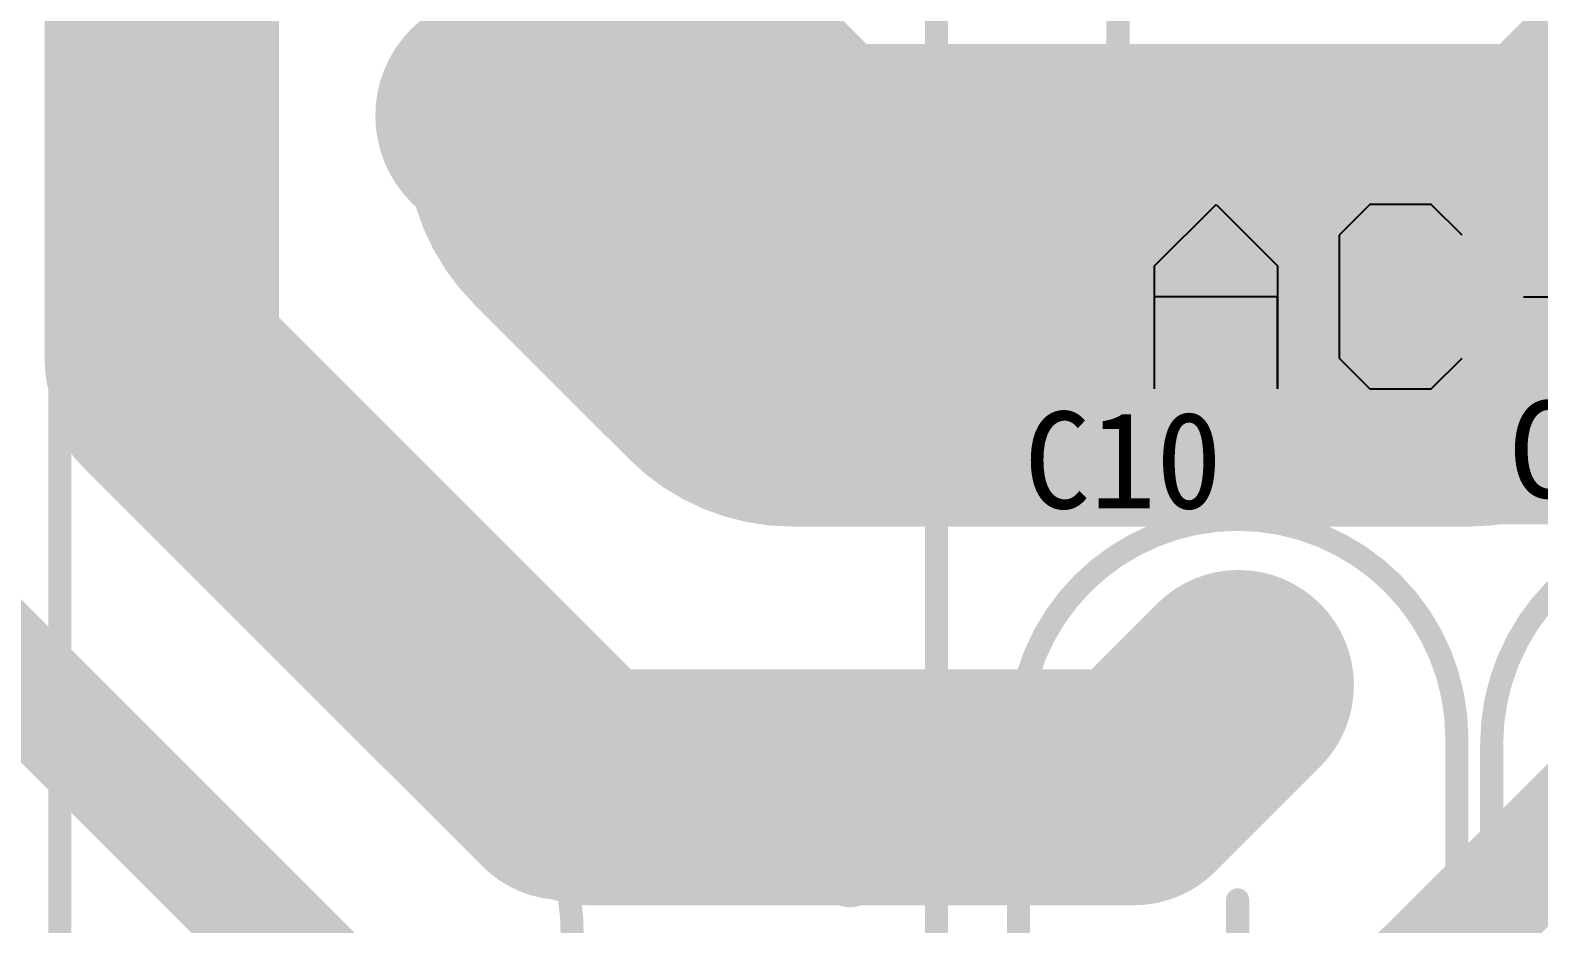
# Model space of a CAD drawing. Header units: millimetres. Extents: x 28 to 238, y 6 to 119.
# Drawn here: x 84.75 to 101.36, y 59 to 68.84 of the extents above; entities that cross this region are included whole.
import ezdxf

# ---------------------------------------------------------------- set-up
doc = ezdxf.new("R2010")
doc.units = ezdxf.units.MM
for name, color, linetype in [('BottomLayer', 5, 'Continuous'), ('BottomSolder', 6, 'Continuous'), ('KeepOutLayer', 6, 'Continuous'), ('Mechanical15', 56, 'Continuous'), ('MultiLayer', 9, 'Continuous'), ('PadHoleLayer', 156, 'Continuous'), ('TopLayer', 1, 'Continuous'), ('TopOverlay', 2, 'Continuous'), ('TopSolder', 216, 'Continuous'), ('ViaHoleLayer', 16, 'Continuous')]:
    doc.layers.add(name, color=color, linetype=linetype)

# ---------------------------------------------------------------- blocks, each defined once
blk = doc.blocks.new('KF2EDGK5_08_LI_2P_2')
at = {"layer": 'BottomLayer', "const_width": 1.25000004}
blk.add_lwpolyline([(1.91499998, 0, 1), (3.16500002, 0, 1)], format="xyb", close=True, dxfattribs=at)
at = {"layer": 'BottomLayer'}
blk.add_solid([(-3.79000004, -1.25000004), (-1.28999996, -1.25000004), (-3.79000004, 1.25000004), (-1.28999996, 1.25000004)], dxfattribs=at)
at = {"layer": 'BottomSolder', "const_width": 1.35160004}
blk.add_lwpolyline([(1.86419998, 0, 1), (3.21580002, 0, 1)], format="xyb", close=True, dxfattribs=at)
at = {"layer": 'BottomSolder'}
blk.add_solid([(-3.89160004, -1.35160004), (-1.18839996, -1.35160004), (-3.89160004, 1.35160004), (-1.18839996, 1.35160004)], dxfattribs=at)
at = {"layer": 'Mechanical15', "const_width": 0.0499999}
for points in [[(0, 0.499999), (0, -0.499999)], [(0.499999, 0), (-0.499999, 0)]]:
    blk.add_lwpolyline(points, dxfattribs=at)
at = {"layer": 'Mechanical15'}
for points, const_width in [([(-0.01249934, 0.499999, 1), (0.01249934, 0.499999, 1)], 0.02499868), ([(0.3499993, 0, 1), (-0.3499993, 0, 1)], 0.0499999), ([(-0.5124983399999999, 0, 1), (-0.4874996599999999, 0, 1)], 0.02499868), ([(-0.36249864, 0, 1), (-0.33749996, 0, 1)], 0.02499868), ([(0.33749996, 0, 1), (0.36249864, 0, 1)], 0.02499868), ([(0.4874996599999999, 0, 1), (0.5124983399999999, 0, 1)], 0.02499868), ([(-0.01249934, -0.499999, 1), (0.01249934, -0.499999, 1)], 0.02499868)]:
    blk.add_lwpolyline(points, format="xyb", close=True, dxfattribs=dict(at, const_width=const_width))
at = {"layer": 'MultiLayer', "const_width": 1.25000004}
blk.add_lwpolyline([(1.91499998, 0, 1), (3.16500002, 0, 1)], format="xyb", close=True, dxfattribs=at)
at = {"layer": 'MultiLayer'}
blk.add_solid([(-3.79000004, -1.25000004), (-1.28999996, -1.25000004), (-3.79000004, 1.25000004), (-1.28999996, 1.25000004)], dxfattribs=at)
at = {"layer": 'PadHoleLayer', "const_width": 0.7999984}
for points in [[(-2.9399992, 0, 1), (-2.1400008, 0, 1)], [(2.1400008, 0, 1), (2.9399992, 0, 1)]]:
    blk.add_lwpolyline(points, format="xyb", close=True, dxfattribs=at)
at = {"layer": 'TopLayer', "const_width": 1.25000004}
blk.add_lwpolyline([(1.91499998, 0, 1), (3.16500002, 0, 1)], format="xyb", close=True, dxfattribs=at)
at = {"layer": 'TopLayer'}
blk.add_solid([(-3.79000004, -1.25000004), (-1.28999996, -1.25000004), (-3.79000004, 1.25000004), (-1.28999996, 1.25000004)], dxfattribs=at)
at = {"layer": 'TopOverlay', "const_width": 0.254}
for points in [[(-5.1599973, 3.81), (-5.1599973, -4.826000000000001)], [(5.127002699999998, 3.81), (-5.1599973, 3.81)], [(5.127002699999998, 3.81), (5.127002699999998, -4.826000000000001)], [(5.127002699999998, 3.556), (-5.1599973, 3.556)], [(5.12700524, 3.302), (-5.1599973, 3.302)], [(-4.47035682, -2.54), (-5.07995682, -2.54)], [(4.318e-05, -2.5654), (-0.63495682, -2.5654)], [(0.6350431799999999, -2.5654), (4.318e-05, -2.5654)], [(5.08004318, -2.54), (4.47044318, -2.54)], [(5.127002699999998, -4.826000000000001), (-5.1599973, -4.826000000000001)]]:
    blk.add_lwpolyline(points, dxfattribs=at)
at = {"layer": 'TopOverlay', "const_width": 0.127}
for points in [[(-5.2234973, 3.81, 1), (-5.096497299999998, 3.81, 1)], [(-5.2234973, 3.81, 1), (-5.096497299999998, 3.81, 1)], [(5.0635027, 3.81, 1), (5.190502700000001, 3.81, 1)], [(5.0635027, 3.81, 1), (5.190502700000001, 3.81, 1)], [(-5.2234973, 3.556, 1), (-5.096497299999998, 3.556, 1)], [(5.0635027, 3.556, 1), (5.190502700000001, 3.556, 1)], [(-5.2234973, 3.302, 1), (-5.096497299999998, 3.302, 1)], [(5.06350524, 3.302, 1), (5.190505239999998, 3.302, 1)], [(-5.14345682, -2.54, 1), (-5.01645682, -2.54, 1)], [(-4.53385682, -2.54, 1), (-4.40685682, -2.54, 1)], [(-4.50845682, -2.5654, 1), (-4.381456819999999, -2.5654, 1)], [(-0.69845682, -2.5654, 1), (-0.57145682, -2.5654, 1)], [(-0.69845682, -2.5654, 1), (-0.57145682, -2.5654, 1)], [(-0.06345682, -2.5654, 1), (0.06354318, -2.5654, 1)], [(-0.06345682, -2.5654, 1), (0.06354318, -2.5654, 1)], [(0.5715431799999999, -2.5654, 1), (0.6985431799999999, -2.5654, 1)], [(0.5715431799999999, -2.5654, 1), (0.6985431799999999, -2.5654, 1)], [(4.38154318, -2.5654, 1), (4.508543179999998, -2.5654, 1)], [(4.40694318, -2.54, 1), (4.53394318, -2.54, 1)], [(5.016543179999998, -2.54, 1), (5.14354318, -2.54, 1)], [(-5.2234973, -4.826000000000001, 1), (-5.096497299999998, -4.826000000000001, 1)], [(-5.2234973, -4.826000000000001, 1), (-5.096497299999998, -4.826000000000001, 1)], [(5.0635027, -4.826000000000001, 1), (5.190502700000001, -4.826000000000001, 1)], [(5.0635027, -4.826000000000001, 1), (5.190502700000001, -4.826000000000001, 1)]]:
    blk.add_lwpolyline(points, format="xyb", close=True, dxfattribs=at)
at = {"layer": 'TopOverlay', "const_width": 0.254}
for points in [[(-0.63495682, -2.5654, -0.6799999999995854), (-4.44495682, -2.5654)], [(4.44504318, -2.5654, -0.6799999999995854), (0.6350431799999999, -2.5654)]]:
    blk.add_lwpolyline(points, format="xyb", dxfattribs=at)
at = {"layer": 'TopSolder', "const_width": 1.35160004}
blk.add_lwpolyline([(1.86419998, 0, 1), (3.21580002, 0, 1)], format="xyb", close=True, dxfattribs=at)
at = {"layer": 'TopSolder'}
blk.add_solid([(-3.89160004, -1.35160004), (-1.18839996, -1.35160004), (-3.89160004, 1.35160004), (-1.18839996, 1.35160004)], dxfattribs=at)
blk = doc.blocks.new('FU_BLX_A_3')
at = {"layer": 'BottomLayer', "const_width": 1.25000004}
blk.add_lwpolyline([(-11.37499884, 0, 1), (-10.1249988, 0, 1)], format="xyb", close=True, dxfattribs=at)
at = {"layer": 'BottomSolder', "const_width": 1.35160004}
blk.add_lwpolyline([(-11.42579884, 0, 1), (-10.0741988, 0, 1)], format="xyb", close=True, dxfattribs=at)
at = {"layer": 'MultiLayer', "const_width": 1.25000004}
blk.add_lwpolyline([(-11.37499884, 0, 1), (-10.1249988, 0, 1)], format="xyb", close=True, dxfattribs=at)
at = {"layer": 'PadHoleLayer', "const_width": 0.7499985}
blk.add_lwpolyline([(-11.12499934, 0, 1), (-10.3749983, 0, 1)], format="xyb", close=True, dxfattribs=at)
at = {"layer": 'TopLayer', "const_width": 1.25000004}
blk.add_lwpolyline([(-11.37499884, 0, 1), (-10.1249988, 0, 1)], format="xyb", close=True, dxfattribs=at)
at = {"layer": 'TopOverlay', "const_width": 0.254}
for points in [[(12.7, 4.826000000000001), (-13.97, 4.826000000000001)], [(12.7, -4.826000000000001), (-13.97, -4.826000000000001)]]:
    blk.add_lwpolyline(points, dxfattribs=at)
blk.add_lwpolyline([(-3.78157486, -0.4190365, -0.5353323244264488), (0, 0)], format="xyb", dxfattribs=at)
at = {"layer": 'TopOverlay', "const_width": 0.127}
blk.add_lwpolyline([(-3.84507486, -0.4190365, 1), (-3.71807486, -0.4190365, 1)], format="xyb", close=True, dxfattribs=at)
at = {"layer": 'TopSolder', "const_width": 1.35160004}
blk.add_lwpolyline([(-11.42579884, 0, 1), (-10.0741988, 0, 1)], format="xyb", close=True, dxfattribs=at)
blk = doc.blocks.new('CBB_10_12_8_6')
at = {"layer": 'BottomLayer', "const_width": 1.00000054}
for points in [[(-5.49999916, 0, 1), (-4.50000116, 0, 1)], [(4.50000116, 0, 1), (5.49999916, 0, 1)]]:
    blk.add_lwpolyline(points, format="xyb", close=True, dxfattribs=at)
at = {"layer": 'BottomSolder', "const_width": 1.10160054}
for points in [[(-5.55079916, 0, 1), (-4.449201159999999, 0, 1)], [(4.449201159999999, 0, 1), (5.55079916, 0, 1)]]:
    blk.add_lwpolyline(points, format="xyb", close=True, dxfattribs=at)
at = {"layer": 'Mechanical15', "const_width": 0.0499999}
for points in [[(0, 0.499999), (0, -0.499999)], [(-0.499999, 0), (0.499999, 0)]]:
    blk.add_lwpolyline(points, dxfattribs=at)
at = {"layer": 'Mechanical15'}
for points, const_width in [([(-0.01249934, 0.499999, 1), (0.01249934, 0.499999, 1)], 0.02499868), ([(0.3499993, 0, 1), (-0.3499993, 0, 1)], 0.0499999), ([(-0.5124983399999999, 0, 1), (-0.4874996599999999, 0, 1)], 0.02499868), ([(-0.36249864, 0, 1), (-0.33749996, 0, 1)], 0.02499868), ([(0.33749996, 0, 1), (0.36249864, 0, 1)], 0.02499868), ([(0.4874996599999999, 0, 1), (0.5124983399999999, 0, 1)], 0.02499868), ([(-0.01249934, -0.499999, 1), (0.01249934, -0.499999, 1)], 0.02499868)]:
    blk.add_lwpolyline(points, format="xyb", close=True, dxfattribs=dict(at, const_width=const_width))
at = {"layer": 'MultiLayer', "const_width": 1.00000054}
for points in [[(-5.49999916, 0, 1), (-4.50000116, 0, 1)], [(4.50000116, 0, 1), (5.49999916, 0, 1)]]:
    blk.add_lwpolyline(points, format="xyb", close=True, dxfattribs=at)
at = {"layer": 'PadHoleLayer', "const_width": 0.499999}
for points in [[(-5.249999659999999, 0, 1), (-4.75000066, 0, 1)], [(4.75000066, 0, 1), (5.249999659999999, 0, 1)]]:
    blk.add_lwpolyline(points, format="xyb", close=True, dxfattribs=at)
at = {"layer": 'TopLayer', "const_width": 1.00000054}
for points in [[(-5.49999916, 0, 1), (-4.50000116, 0, 1)], [(4.50000116, 0, 1), (5.49999916, 0, 1)]]:
    blk.add_lwpolyline(points, format="xyb", close=True, dxfattribs=at)
at = {"layer": 'TopOverlay', "const_width": 0.254}
for points in [[(-4.318000000000001, -2.413, -0.9999999999992556), (-4.318000000000001, 2.413)], [(4.318000000000001, 2.413, -0.9999999999992556), (4.318000000000001, -2.413)]]:
    blk.add_lwpolyline(points, format="xyb", dxfattribs=at)
for points in [[(-4.318000000000001, 2.413), (4.318000000000001, 2.413)], [(-0.46599856, 1.00000054), (-0.46599856, -1.00000054)], [(0.33399984, 1.00000054), (0.33399984, -1.00000054)], [(-2.54, 0), (-0.55500016, 0)], [(0.46099984, 0), (2.54, 0)], [(-4.318000000000001, -2.413), (4.318000000000001, -2.413)]]:
    blk.add_lwpolyline(points, dxfattribs=at)
at = {"layer": 'TopOverlay', "const_width": 0.127}
for points in [[(-4.3815, 2.413, 1), (-4.2545, 2.413, 1)], [(-4.3815, 2.413, 1), (-4.2545, 2.413, 1)], [(4.2545, 2.413, 1), (4.3815, 2.413, 1)], [(4.2545, 2.413, 1), (4.3815, 2.413, 1)], [(-0.52949856, 1.00000054, 1), (-0.4024985599999999, 1.00000054, 1)], [(0.27049984, 1.00000054, 1), (0.39749984, 1.00000054, 1)], [(-2.6035, 0, 1), (-2.4765, 0, 1)], [(-0.61850016, 0, 1), (-0.49150016, 0, 1)], [(0.39749984, 0, 1), (0.5244998399999999, 0, 1)], [(2.4765, 0, 1), (2.6035, 0, 1)], [(-0.52949856, -1.00000054, 1), (-0.4024985599999999, -1.00000054, 1)], [(0.27049984, -1.00000054, 1), (0.39749984, -1.00000054, 1)], [(-4.3815, -2.413, 1), (-4.2545, -2.413, 1)], [(-4.3815, -2.413, 1), (-4.2545, -2.413, 1)], [(4.2545, -2.413, 1), (4.3815, -2.413, 1)], [(4.2545, -2.413, 1), (4.3815, -2.413, 1)]]:
    blk.add_lwpolyline(points, format="xyb", close=True, dxfattribs=at)
at = {"layer": 'TopSolder', "const_width": 1.10160054}
for points in [[(-5.55079916, 0, 1), (-4.449201159999999, 0, 1)], [(4.449201159999999, 0, 1), (5.55079916, 0, 1)]]:
    blk.add_lwpolyline(points, format="xyb", close=True, dxfattribs=at)
blk = doc.blocks.new('CBB_10_12_8_7')
at = {"layer": 'BottomLayer', "const_width": 1.00000054}
for points in [[(-5.49999916, 0, 1), (-4.50000116, 0, 1)], [(4.50000116, 0, 1), (5.49999916, 0, 1)]]:
    blk.add_lwpolyline(points, format="xyb", close=True, dxfattribs=at)
at = {"layer": 'BottomSolder', "const_width": 1.10160054}
for points in [[(-5.55079916, 0, 1), (-4.449201159999999, 0, 1)], [(4.449201159999999, 0, 1), (5.55079916, 0, 1)]]:
    blk.add_lwpolyline(points, format="xyb", close=True, dxfattribs=at)
at = {"layer": 'Mechanical15', "const_width": 0.0499999}
for points in [[(0, 0.499999), (0, -0.499999)], [(-0.499999, 0), (0.499999, 0)]]:
    blk.add_lwpolyline(points, dxfattribs=at)
at = {"layer": 'Mechanical15'}
for points, const_width in [([(-0.01249934, 0.499999, 1), (0.01249934, 0.499999, 1)], 0.02499868), ([(0.3499993, 0, 1), (-0.3499993, 0, 1)], 0.0499999), ([(-0.5124983399999999, 0, 1), (-0.4874996599999999, 0, 1)], 0.02499868), ([(-0.36249864, 0, 1), (-0.33749996, 0, 1)], 0.02499868), ([(0.33749996, 0, 1), (0.36249864, 0, 1)], 0.02499868), ([(0.4874996599999999, 0, 1), (0.5124983399999999, 0, 1)], 0.02499868), ([(-0.01249934, -0.499999, 1), (0.01249934, -0.499999, 1)], 0.02499868)]:
    blk.add_lwpolyline(points, format="xyb", close=True, dxfattribs=dict(at, const_width=const_width))
at = {"layer": 'MultiLayer', "const_width": 1.00000054}
for points in [[(-5.49999916, 0, 1), (-4.50000116, 0, 1)], [(4.50000116, 0, 1), (5.49999916, 0, 1)]]:
    blk.add_lwpolyline(points, format="xyb", close=True, dxfattribs=at)
at = {"layer": 'PadHoleLayer', "const_width": 0.499999}
for points in [[(-5.249999659999999, 0, 1), (-4.75000066, 0, 1)], [(4.75000066, 0, 1), (5.249999659999999, 0, 1)]]:
    blk.add_lwpolyline(points, format="xyb", close=True, dxfattribs=at)
at = {"layer": 'TopLayer', "const_width": 1.00000054}
for points in [[(-5.49999916, 0, 1), (-4.50000116, 0, 1)], [(4.50000116, 0, 1), (5.49999916, 0, 1)]]:
    blk.add_lwpolyline(points, format="xyb", close=True, dxfattribs=at)
at = {"layer": 'TopOverlay', "const_width": 0.254}
for points in [[(-4.318000000000001, -2.413, -0.9999999999992556), (-4.318000000000001, 2.413)], [(4.318000000000001, 2.413, -0.9999999999992556), (4.318000000000001, -2.413)]]:
    blk.add_lwpolyline(points, format="xyb", dxfattribs=at)
for points in [[(-4.318000000000001, 2.413), (4.318000000000001, 2.413)], [(-0.46599856, 1.00000054), (-0.46599856, -1.00000054)], [(0.33399984, 1.00000054), (0.33399984, -1.00000054)], [(-2.54, 0), (-0.55500016, 0)], [(0.46099984, 0), (2.54, 0)], [(-4.318000000000001, -2.413), (4.318000000000001, -2.413)]]:
    blk.add_lwpolyline(points, dxfattribs=at)
at = {"layer": 'TopOverlay', "const_width": 0.127}
for points in [[(-4.3815, 2.413, 1), (-4.2545, 2.413, 1)], [(-4.3815, 2.413, 1), (-4.2545, 2.413, 1)], [(4.2545, 2.413, 1), (4.3815, 2.413, 1)], [(4.2545, 2.413, 1), (4.3815, 2.413, 1)], [(-0.52949856, 1.00000054, 1), (-0.4024985599999999, 1.00000054, 1)], [(0.27049984, 1.00000054, 1), (0.39749984, 1.00000054, 1)], [(-2.6035, 0, 1), (-2.4765, 0, 1)], [(-0.61850016, 0, 1), (-0.49150016, 0, 1)], [(0.39749984, 0, 1), (0.5244998399999999, 0, 1)], [(2.4765, 0, 1), (2.6035, 0, 1)], [(-0.52949856, -1.00000054, 1), (-0.4024985599999999, -1.00000054, 1)], [(0.27049984, -1.00000054, 1), (0.39749984, -1.00000054, 1)], [(-4.3815, -2.413, 1), (-4.2545, -2.413, 1)], [(-4.3815, -2.413, 1), (-4.2545, -2.413, 1)], [(4.2545, -2.413, 1), (4.3815, -2.413, 1)], [(4.2545, -2.413, 1), (4.3815, -2.413, 1)]]:
    blk.add_lwpolyline(points, format="xyb", close=True, dxfattribs=at)
at = {"layer": 'TopSolder', "const_width": 1.10160054}
for points in [[(-5.55079916, 0, 1), (-4.449201159999999, 0, 1)], [(4.449201159999999, 0, 1), (5.55079916, 0, 1)]]:
    blk.add_lwpolyline(points, format="xyb", close=True, dxfattribs=at)

msp = doc.modelspace()

# ---------------------------------------------------------------- linework, layer by layer
msp.add_circle((70.55829940340209, 67.27233560076644), 39.25027976366835)
at = {"layer": 'BottomLayer'}
for points, const_width in [([(86.2175314, 64.942593), (86.2175314, 70.91147615999998)], 2.54), ([(101.91748476, 65.94234716), (104.5858716, 68.610734)], 5.08), ([(91.427808, 67.62834581999999), (93.13784522, 65.9183086)], 5.08), ([(93.13784522, 65.9183086), (100.59247598, 65.9183086)], 5.08), ([(100.59247598, 65.9183086), (100.61651454, 65.94234716)], 5.08), ([(100.61651454, 65.94234716), (101.91748476, 65.94234716)], 5.08), ([(86.2175314, 64.942593), (90.624787, 60.5353374)], 2.54), ([(82.68647419999998, 63.64108176), (89.17910536, 57.1484506)], 1.27), ([(96.95747944, 60.5353374), (98.05258520000001, 61.63044316)], 2.54), ([(98.73499684, 57.1484506), (103.2523716, 61.66582536)], 1.27), ([(90.624787, 60.5353374), (96.95747944, 60.5353374)], 2.54)]:
    msp.add_lwpolyline(points, dxfattribs=dict(at, const_width=const_width))
for points, const_width in [([(90.157808, 67.62834581999999, 1), (92.697808, 67.62834581999999, 1)], 2.54), ([(85.51756327999998, 68.9477158, 1), (85.86756512, 68.9477158, 1)], 0.3499993), ([(92.11800728, 69.06574959999999, 1), (92.46800912, 69.06574959999999, 1)], 0.3499993), ([(86.68449007999997, 68.483734, 1), (87.03449192, 68.483734, 1)], 0.3499993), ([(92.83865608, 68.43852199999999, 1), (93.18865792, 68.43852199999999, 1)], 0.3499993), ([(91.86784522, 65.9183086, 1), (94.40784522, 65.9183086, 1)], 2.54), ([(91.86784522, 65.9183086, 1), (94.40784522, 65.9183086, 1)], 2.54), ([(99.32247598, 65.9183086, 1), (101.86247598, 65.9183086, 1)], 2.54), ([(99.32247598, 65.9183086, 1), (101.86247598, 65.9183086, 1)], 2.54), ([(99.34651454, 65.94234716, 1), (101.88651454, 65.94234716, 1)], 2.54), ([(99.34651454, 65.94234716, 1), (101.88651454, 65.94234716, 1)], 2.54), ([(98.76551748, 68.22683839999999, 1), (99.11551932, 68.22683839999999, 1)], 0.3499993), ([(100.64748476, 65.94234716, 1), (103.18748476, 65.94234716, 1)], 2.54), ([(100.64748476, 65.94234716, 1), (103.18748476, 65.94234716, 1)], 2.54), ([(101.11753208, 68.1376082, 1), (101.46753392, 68.1376082, 1)], 0.3499993), ([(94.56994548, 67.9621196, 1), (94.91994732, 67.9621196, 1)], 0.3499993), ([(85.48944548, 67.8932602, 1), (85.83944731999998, 67.8932602, 1)], 0.3499993), ([(91.75803848, 67.89239659999998, 1), (92.10804032, 67.89239659999998, 1)], 0.3499993), ([(95.71685708, 67.8150536, 1), (96.06685892, 67.8150536, 1)], 0.3499993), ([(97.15343028, 67.762247, 1), (97.50343212, 67.762247, 1)], 0.3499993), ([(93.69849688, 67.6251632, 1), (94.04849872, 67.6251632, 1)], 0.3499993), ([(92.87350488, 67.50895820000001, 1), (93.22350672, 67.50895820000001, 1)], 0.3499993), ([(99.83937868, 67.549649, 1), (100.18938052, 67.549649, 1)], 0.3499993), ([(86.60013667999998, 67.4011606, 1), (86.95013852, 67.4011606, 1)], 0.3499993), ([(98.17806628, 67.297935, 1), (98.52806812, 67.297935, 1)], 0.3499993), ([(91.57213588, 66.82341219999999, 1), (91.92213772, 66.82341219999999, 1)], 0.3499993), ([(95.08119668, 66.84665319999999, 1), (95.43119852, 66.84665319999999, 1)], 0.3499993), ([(96.22412048, 66.8963102, 1), (96.57412232, 66.8963102, 1)], 0.3499993), ([(85.48944548, 66.64195459999999, 1), (85.83944731999998, 66.64195459999999, 1)], 0.3499993), ([(92.85026388, 66.67235840000001, 1), (93.20026572, 66.67235840000001, 1)], 0.3499993), ([(100.73409368, 66.7444182, 1), (101.08409552, 66.7444182, 1)], 0.3499993), ([(98.78040188, 66.505455, 1), (99.13040372, 66.505455, 1)], 0.3499993), ([(86.34707648, 66.3888944, 1), (86.69707831999997, 66.3888944, 1)], 0.3499993), ([(93.90741188, 66.28869139999999, 1), (94.25741372, 66.28869139999999, 1)], 0.3499993), ([(97.23819008, 66.378709, 1), (97.58819192, 66.378709, 1)], 0.3499993), ([(90.59609008, 65.96357139999999, 1), (90.94609192, 65.96357139999999, 1)], 0.3499993), ([(85.58253140000001, 64.942593, 1), (86.85253139999998, 64.942593, 1)], 1.27), ([(85.58253140000001, 64.942593, 1), (86.85253139999998, 64.942593, 1)], 1.27), ([(96.08680808, 65.839975, 1), (96.43680992, 65.839975, 1)], 0.3499993), ([(91.95534568, 65.6961094, 1), (92.30534752, 65.6961094, 1)], 0.3499993), ([(98.72756988, 65.6181568, 1), (99.07757172, 65.6181568, 1)], 0.3499993), ([(100.14615988, 65.64523319999999, 1), (100.49616172, 65.64523319999999, 1)], 0.3499993), ([(85.72845948, 65.3344134, 1), (86.07846131999997, 65.3344134, 1)], 0.3499993), ([(86.83892207999997, 65.37637420000001, 1), (87.18892392, 65.37637420000001, 1)], 0.3499993), ([(92.96646888, 65.3942304, 1), (93.31647072, 65.3942304, 1)], 0.3499993), ([(95.30512308, 65.37520579999999, 1), (95.65512492, 65.37520579999999, 1)], 0.3499993), ([(97.29099668, 65.354073, 1), (97.64099852, 65.354073, 1)], 0.3499993), ([(93.98897128, 65.2083024, 1), (94.33897312, 65.2083024, 1)], 0.3499993), ([(91.04925148, 65.0223998, 1), (91.39925332, 65.0223998, 1)], 0.3499993), ([(96.36145828, 64.89987020000001, 1), (96.71146012, 64.89987020000001, 1)], 0.3499993), ([(91.92072548, 64.6157204, 1), (92.27072732, 64.6157204, 1)], 0.3499993), ([(98.11492188, 64.5301478, 1), (98.46492372, 64.5301478, 1)], 0.3499993), ([(99.22403828, 64.43507559999999, 1), (99.57404012, 64.43507559999999, 1)], 0.3499993), ([(86.57201888, 64.39242899999999, 1), (86.92202071999998, 64.39242899999999, 1)], 0.3499993), ([(87.54212108, 64.32212179999999, 1), (87.89212291999998, 64.32212179999999, 1)], 0.3499993), ([(85.78469507999998, 64.18155820000001, 1), (86.13469692, 64.18155820000001, 1)], 0.3499993), ([(93.03619188, 64.22067419999999, 1), (93.38619372, 64.22067419999999, 1)], 0.3499993), ([(94.16326608, 64.24388979999999, 1), (94.51326792, 64.24388979999999, 1)], 0.3499993), ([(95.25231648, 64.07594499999999, 1), (95.60231832, 64.07594499999999, 1)], 0.3499993), ([(97.10085228, 63.95974, 1), (97.45085412, 63.95974, 1)], 0.3499993), ([(100.21004088, 63.881381, 1), (100.56004272, 63.881381, 1)], 0.3499993), ([(88.35758808, 63.4645162, 1), (88.70758991999998, 63.4645162, 1)], 0.3499993), ([(87.65459227999997, 63.3098556, 1), (88.00459412, 63.3098556, 1)], 0.3499993), ([(86.60013667999998, 63.2395484, 1), (86.95013852, 63.2395484, 1)], 0.3499993), ([(89.41204368, 62.69123860000001, 1), (89.76204552, 62.69123860000001, 1)], 0.3499993), ([(97.4175852, 61.63044316, 1), (98.6875852, 61.63044316, 1)], 1.27), ([(87.37585268, 62.35697459999999, 1), (87.72585452, 62.35697459999999, 1)], 0.3499993), ([(88.55184727999998, 62.19103639999999, 1), (88.90184912, 62.19103639999999, 1)], 0.3499993), ([(90.07282468, 61.917961, 1), (90.42282652, 61.917961, 1)], 0.3499993), ([(89.38392587999998, 61.56647579999999, 1), (89.73392772, 61.56647579999999, 1)], 0.3499993), ([(89.98978699999998, 60.5353374, 1), (91.259787, 60.5353374, 1)], 1.27), ([(89.98978699999998, 60.5353374, 1), (91.259787, 60.5353374, 1)], 1.27), ([(96.32247944, 60.5353374, 1), (97.59247944, 60.5353374, 1)], 1.27), ([(96.32247944, 60.5353374, 1), (97.59247944, 60.5353374, 1)], 1.27), ([(91.15542348, 61.299344, 1), (91.50542532, 61.299344, 1)], 0.3499993), ([(91.97086508, 61.299344, 1), (92.32086692, 61.299344, 1)], 0.3499993), ([(92.67383548, 61.31339019999999, 1), (93.02383732, 61.31339019999999, 1)], 0.3499993), ([(88.56845888, 61.2431084, 1), (88.91846072, 61.2431084, 1)], 0.3499993), ([(93.92514108, 61.2431084, 1), (94.27514292, 61.2431084, 1)], 0.3499993), ([(95.21861068, 61.21499059999999, 1), (95.56861252, 61.21499059999999, 1)], 0.3499993), ([(90.22748528, 60.96190499999999, 1), (90.57748712, 60.96190499999999, 1)], 0.3499993), ([(96.30095548, 61.060584, 1), (96.65095732, 61.060584, 1)], 0.3499993), ([(89.39797207999997, 60.59637360000001, 1), (89.74797391999998, 60.59637360000001, 1)], 0.3499993), ([(93.20809908, 60.51202019999999, 1), (93.55810092, 60.51202019999999, 1)], 0.3499993), ([(91.08488768, 60.3290132, 1), (91.43488952, 60.3290132, 1)], 0.3499993), ([(92.35023948, 60.4133666, 1), (92.70024132, 60.4133666, 1)], 0.3499993), ([(94.68434708, 60.0058744, 1), (95.03434892, 60.0058744, 1)], 0.3499993), ([(96.03405228, 60.0339922, 1), (96.38405412, 60.0339922, 1)], 0.3499993), ([(96.94791888, 60.06211, 1), (97.29792072, 60.06211, 1)], 0.3499993), ([(90.74744868, 59.56980720000001, 1), (91.09745052, 59.56980720000001, 1)], 0.3499993), ([(92.26611468, 59.5981536, 1), (92.61611652, 59.5981536, 1)], 0.3499993), ([(93.60215468, 59.5359998, 1), (93.95215652, 59.5359998, 1)], 0.3499993)]:
    msp.add_lwpolyline(points, format="xyb", close=True, dxfattribs=dict(at, const_width=const_width))
at = {"layer": 'KeepOutLayer', "const_width": 0.006451600000000001}
msp.add_lwpolyline([(34.05159305999999, 52.85712314, -3.804616964724552), (64.04906672, 28.5663894)], format="xyb", dxfattribs=at)
msp.add_lwpolyline([(34.05159305999999, 52.85712314, -3.804616964724552), (64.04906672, 28.5663894)], format="xyb", dxfattribs=at)
at = {"layer": 'MultiLayer', "const_width": 0.3499993}
for points in [[(85.51756327999998, 68.9477158, 1), (85.86756512, 68.9477158, 1)], [(92.11800728, 69.06574959999999, 1), (92.46800912, 69.06574959999999, 1)], [(86.68449007999997, 68.483734, 1), (87.03449192, 68.483734, 1)], [(92.83865608, 68.43852199999999, 1), (93.18865792, 68.43852199999999, 1)], [(98.76551748, 68.22683839999999, 1), (99.11551932, 68.22683839999999, 1)], [(101.11753208, 68.1376082, 1), (101.46753392, 68.1376082, 1)], [(94.56994548, 67.9621196, 1), (94.91994732, 67.9621196, 1)], [(85.48944548, 67.8932602, 1), (85.83944731999998, 67.8932602, 1)], [(91.75803848, 67.89239659999998, 1), (92.10804032, 67.89239659999998, 1)], [(95.71685708, 67.8150536, 1), (96.06685892, 67.8150536, 1)], [(97.15343028, 67.762247, 1), (97.50343212, 67.762247, 1)], [(93.69849688, 67.6251632, 1), (94.04849872, 67.6251632, 1)], [(92.87350488, 67.50895820000001, 1), (93.22350672, 67.50895820000001, 1)], [(99.83937868, 67.549649, 1), (100.18938052, 67.549649, 1)], [(86.60013667999998, 67.4011606, 1), (86.95013852, 67.4011606, 1)], [(98.17806628, 67.297935, 1), (98.52806812, 67.297935, 1)], [(91.57213588, 66.82341219999999, 1), (91.92213772, 66.82341219999999, 1)], [(95.08119668, 66.84665319999999, 1), (95.43119852, 66.84665319999999, 1)], [(96.22412048, 66.8963102, 1), (96.57412232, 66.8963102, 1)], [(85.48944548, 66.64195459999999, 1), (85.83944731999998, 66.64195459999999, 1)], [(92.85026388, 66.67235840000001, 1), (93.20026572, 66.67235840000001, 1)], [(100.73409368, 66.7444182, 1), (101.08409552, 66.7444182, 1)], [(98.78040188, 66.505455, 1), (99.13040372, 66.505455, 1)], [(86.34707648, 66.3888944, 1), (86.69707831999997, 66.3888944, 1)], [(93.90741188, 66.28869139999999, 1), (94.25741372, 66.28869139999999, 1)], [(97.23819008, 66.378709, 1), (97.58819192, 66.378709, 1)], [(90.59609008, 65.96357139999999, 1), (90.94609192, 65.96357139999999, 1)], [(96.08680808, 65.839975, 1), (96.43680992, 65.839975, 1)], [(91.95534568, 65.6961094, 1), (92.30534752, 65.6961094, 1)], [(98.72756988, 65.6181568, 1), (99.07757172, 65.6181568, 1)], [(100.14615988, 65.64523319999999, 1), (100.49616172, 65.64523319999999, 1)], [(85.72845948, 65.3344134, 1), (86.07846131999997, 65.3344134, 1)], [(86.83892207999997, 65.37637420000001, 1), (87.18892392, 65.37637420000001, 1)], [(92.96646888, 65.3942304, 1), (93.31647072, 65.3942304, 1)], [(95.30512308, 65.37520579999999, 1), (95.65512492, 65.37520579999999, 1)], [(97.29099668, 65.354073, 1), (97.64099852, 65.354073, 1)], [(93.98897128, 65.2083024, 1), (94.33897312, 65.2083024, 1)], [(91.04925148, 65.0223998, 1), (91.39925332, 65.0223998, 1)], [(96.36145828, 64.89987020000001, 1), (96.71146012, 64.89987020000001, 1)], [(91.92072548, 64.6157204, 1), (92.27072732, 64.6157204, 1)], [(98.11492188, 64.5301478, 1), (98.46492372, 64.5301478, 1)], [(99.22403828, 64.43507559999999, 1), (99.57404012, 64.43507559999999, 1)], [(86.57201888, 64.39242899999999, 1), (86.92202071999998, 64.39242899999999, 1)], [(87.54212108, 64.32212179999999, 1), (87.89212291999998, 64.32212179999999, 1)], [(85.78469507999998, 64.18155820000001, 1), (86.13469692, 64.18155820000001, 1)], [(93.03619188, 64.22067419999999, 1), (93.38619372, 64.22067419999999, 1)], [(94.16326608, 64.24388979999999, 1), (94.51326792, 64.24388979999999, 1)], [(95.25231648, 64.07594499999999, 1), (95.60231832, 64.07594499999999, 1)], [(97.10085228, 63.95974, 1), (97.45085412, 63.95974, 1)], [(100.21004088, 63.881381, 1), (100.56004272, 63.881381, 1)], [(88.35758808, 63.4645162, 1), (88.70758991999998, 63.4645162, 1)], [(87.65459227999997, 63.3098556, 1), (88.00459412, 63.3098556, 1)], [(86.60013667999998, 63.2395484, 1), (86.95013852, 63.2395484, 1)], [(89.41204368, 62.69123860000001, 1), (89.76204552, 62.69123860000001, 1)], [(87.37585268, 62.35697459999999, 1), (87.72585452, 62.35697459999999, 1)], [(88.55184727999998, 62.19103639999999, 1), (88.90184912, 62.19103639999999, 1)], [(90.07282468, 61.917961, 1), (90.42282652, 61.917961, 1)], [(89.38392587999998, 61.56647579999999, 1), (89.73392772, 61.56647579999999, 1)], [(91.15542348, 61.299344, 1), (91.50542532, 61.299344, 1)], [(91.97086508, 61.299344, 1), (92.32086692, 61.299344, 1)], [(92.67383548, 61.31339019999999, 1), (93.02383732, 61.31339019999999, 1)], [(88.56845888, 61.2431084, 1), (88.91846072, 61.2431084, 1)], [(93.92514108, 61.2431084, 1), (94.27514292, 61.2431084, 1)], [(95.21861068, 61.21499059999999, 1), (95.56861252, 61.21499059999999, 1)], [(90.22748528, 60.96190499999999, 1), (90.57748712, 60.96190499999999, 1)], [(96.30095548, 61.060584, 1), (96.65095732, 61.060584, 1)], [(89.39797207999997, 60.59637360000001, 1), (89.74797391999998, 60.59637360000001, 1)], [(93.20809908, 60.51202019999999, 1), (93.55810092, 60.51202019999999, 1)], [(91.08488768, 60.3290132, 1), (91.43488952, 60.3290132, 1)], [(92.35023948, 60.4133666, 1), (92.70024132, 60.4133666, 1)], [(94.68434708, 60.0058744, 1), (95.03434892, 60.0058744, 1)], [(96.03405228, 60.0339922, 1), (96.38405412, 60.0339922, 1)], [(96.94791888, 60.06211, 1), (97.29792072, 60.06211, 1)], [(90.74744868, 59.56980720000001, 1), (91.09745052, 59.56980720000001, 1)], [(92.26611468, 59.5981536, 1), (92.61611652, 59.5981536, 1)], [(93.60215468, 59.5359998, 1), (93.95215652, 59.5359998, 1)]]:
    msp.add_lwpolyline(points, format="xyb", close=True, dxfattribs=at)
at = {"layer": 'TopLayer'}
for points, const_width in [([(86.17932979999998, 65.1942308), (86.17932979999998, 70.87327456)], 2.54), ([(101.982016, 66.1514552), (104.3144218, 68.48386099999999)], 5.08), ([(91.427808, 67.62834581999999), (92.90469862, 66.1514552)], 5.08), ([(92.90469862, 66.1514552), (101.982016, 66.1514552)], 5.08), ([(86.17932979999998, 65.1942308), (90.895551, 60.4780096)], 2.54), ([(82.68647419999998, 63.64108176), (89.07473676, 57.2528192)], 1.27), ([(96.90015164, 60.4780096), (98.05258520000001, 61.63044316)], 2.54), ([(98.83936544, 57.2528192), (103.2523716, 61.66582536)], 1.27), ([(90.895551, 60.4780096), (96.90015164, 60.4780096)], 2.54)]:
    msp.add_lwpolyline(points, dxfattribs=dict(at, const_width=const_width))
for points, const_width in [([(90.157808, 67.62834581999999, 1), (92.697808, 67.62834581999999, 1)], 2.54), ([(85.51756327999998, 68.9477158, 1), (85.86756512, 68.9477158, 1)], 0.3499993), ([(92.11800728, 69.06574959999999, 1), (92.46800912, 69.06574959999999, 1)], 0.3499993), ([(86.68449007999997, 68.483734, 1), (87.03449192, 68.483734, 1)], 0.3499993), ([(92.83865608, 68.43852199999999, 1), (93.18865792, 68.43852199999999, 1)], 0.3499993), ([(91.63469862, 66.1514552, 1), (94.17469862, 66.1514552, 1)], 2.54), ([(91.63469862, 66.1514552, 1), (94.17469862, 66.1514552, 1)], 2.54), ([(100.712016, 66.1514552, 1), (103.252016, 66.1514552, 1)], 2.54), ([(100.712016, 66.1514552, 1), (103.252016, 66.1514552, 1)], 2.54), ([(98.76551748, 68.22683839999999, 1), (99.11551932, 68.22683839999999, 1)], 0.3499993), ([(101.11753208, 68.1376082, 1), (101.46753392, 68.1376082, 1)], 0.3499993), ([(94.56994548, 67.9621196, 1), (94.91994732, 67.9621196, 1)], 0.3499993), ([(85.48944548, 67.8932602, 1), (85.83944731999998, 67.8932602, 1)], 0.3499993), ([(91.75803848, 67.89239659999998, 1), (92.10804032, 67.89239659999998, 1)], 0.3499993), ([(95.71685708, 67.8150536, 1), (96.06685892, 67.8150536, 1)], 0.3499993), ([(97.15343028, 67.762247, 1), (97.50343212, 67.762247, 1)], 0.3499993), ([(93.69849688, 67.6251632, 1), (94.04849872, 67.6251632, 1)], 0.3499993), ([(92.87350488, 67.50895820000001, 1), (93.22350672, 67.50895820000001, 1)], 0.3499993), ([(99.83937868, 67.549649, 1), (100.18938052, 67.549649, 1)], 0.3499993), ([(86.60013667999998, 67.4011606, 1), (86.95013852, 67.4011606, 1)], 0.3499993), ([(98.17806628, 67.297935, 1), (98.52806812, 67.297935, 1)], 0.3499993), ([(91.57213588, 66.82341219999999, 1), (91.92213772, 66.82341219999999, 1)], 0.3499993), ([(95.08119668, 66.84665319999999, 1), (95.43119852, 66.84665319999999, 1)], 0.3499993), ([(96.22412048, 66.8963102, 1), (96.57412232, 66.8963102, 1)], 0.3499993), ([(85.48944548, 66.64195459999999, 1), (85.83944731999998, 66.64195459999999, 1)], 0.3499993), ([(92.85026388, 66.67235840000001, 1), (93.20026572, 66.67235840000001, 1)], 0.3499993), ([(100.73409368, 66.7444182, 1), (101.08409552, 66.7444182, 1)], 0.3499993), ([(98.78040188, 66.505455, 1), (99.13040372, 66.505455, 1)], 0.3499993), ([(86.34707648, 66.3888944, 1), (86.69707831999997, 66.3888944, 1)], 0.3499993), ([(93.90741188, 66.28869139999999, 1), (94.25741372, 66.28869139999999, 1)], 0.3499993), ([(97.23819008, 66.378709, 1), (97.58819192, 66.378709, 1)], 0.3499993), ([(85.5443298, 65.1942308, 1), (86.8143298, 65.1942308, 1)], 1.27), ([(85.5443298, 65.1942308, 1), (86.8143298, 65.1942308, 1)], 1.27), ([(90.59609008, 65.96357139999999, 1), (90.94609192, 65.96357139999999, 1)], 0.3499993), ([(96.08680808, 65.839975, 1), (96.43680992, 65.839975, 1)], 0.3499993), ([(91.95534568, 65.6961094, 1), (92.30534752, 65.6961094, 1)], 0.3499993), ([(98.72756988, 65.6181568, 1), (99.07757172, 65.6181568, 1)], 0.3499993), ([(100.14615988, 65.64523319999999, 1), (100.49616172, 65.64523319999999, 1)], 0.3499993), ([(85.72845948, 65.3344134, 1), (86.07846131999997, 65.3344134, 1)], 0.3499993), ([(86.83892207999997, 65.37637420000001, 1), (87.18892392, 65.37637420000001, 1)], 0.3499993), ([(92.96646888, 65.3942304, 1), (93.31647072, 65.3942304, 1)], 0.3499993), ([(95.30512308, 65.37520579999999, 1), (95.65512492, 65.37520579999999, 1)], 0.3499993), ([(97.29099668, 65.354073, 1), (97.64099852, 65.354073, 1)], 0.3499993), ([(93.98897128, 65.2083024, 1), (94.33897312, 65.2083024, 1)], 0.3499993), ([(91.04925148, 65.0223998, 1), (91.39925332, 65.0223998, 1)], 0.3499993), ([(96.36145828, 64.89987020000001, 1), (96.71146012, 64.89987020000001, 1)], 0.3499993), ([(91.92072548, 64.6157204, 1), (92.27072732, 64.6157204, 1)], 0.3499993), ([(98.11492188, 64.5301478, 1), (98.46492372, 64.5301478, 1)], 0.3499993), ([(99.22403828, 64.43507559999999, 1), (99.57404012, 64.43507559999999, 1)], 0.3499993), ([(86.57201888, 64.39242899999999, 1), (86.92202071999998, 64.39242899999999, 1)], 0.3499993), ([(87.54212108, 64.32212179999999, 1), (87.89212291999998, 64.32212179999999, 1)], 0.3499993), ([(85.78469507999998, 64.18155820000001, 1), (86.13469692, 64.18155820000001, 1)], 0.3499993), ([(93.03619188, 64.22067419999999, 1), (93.38619372, 64.22067419999999, 1)], 0.3499993), ([(94.16326608, 64.24388979999999, 1), (94.51326792, 64.24388979999999, 1)], 0.3499993), ([(95.25231648, 64.07594499999999, 1), (95.60231832, 64.07594499999999, 1)], 0.3499993), ([(97.10085228, 63.95974, 1), (97.45085412, 63.95974, 1)], 0.3499993), ([(100.21004088, 63.881381, 1), (100.56004272, 63.881381, 1)], 0.3499993), ([(88.35758808, 63.4645162, 1), (88.70758991999998, 63.4645162, 1)], 0.3499993), ([(87.65459227999997, 63.3098556, 1), (88.00459412, 63.3098556, 1)], 0.3499993), ([(86.60013667999998, 63.2395484, 1), (86.95013852, 63.2395484, 1)], 0.3499993), ([(89.41204368, 62.69123860000001, 1), (89.76204552, 62.69123860000001, 1)], 0.3499993), ([(97.4175852, 61.63044316, 1), (98.6875852, 61.63044316, 1)], 1.27), ([(87.37585268, 62.35697459999999, 1), (87.72585452, 62.35697459999999, 1)], 0.3499993), ([(88.55184727999998, 62.19103639999999, 1), (88.90184912, 62.19103639999999, 1)], 0.3499993), ([(90.07282468, 61.917961, 1), (90.42282652, 61.917961, 1)], 0.3499993), ([(89.38392587999998, 61.56647579999999, 1), (89.73392772, 61.56647579999999, 1)], 0.3499993), ([(90.260551, 60.4780096, 1), (91.530551, 60.4780096, 1)], 1.27), ([(90.260551, 60.4780096, 1), (91.530551, 60.4780096, 1)], 1.27), ([(91.15542348, 61.299344, 1), (91.50542532, 61.299344, 1)], 0.3499993), ([(91.97086508, 61.299344, 1), (92.32086692, 61.299344, 1)], 0.3499993), ([(92.67383548, 61.31339019999999, 1), (93.02383732, 61.31339019999999, 1)], 0.3499993), ([(96.26515164, 60.4780096, 1), (97.53515164, 60.4780096, 1)], 1.27), ([(96.26515164, 60.4780096, 1), (97.53515164, 60.4780096, 1)], 1.27), ([(88.56845888, 61.2431084, 1), (88.91846072, 61.2431084, 1)], 0.3499993), ([(93.92514108, 61.2431084, 1), (94.27514292, 61.2431084, 1)], 0.3499993), ([(95.21861068, 61.21499059999999, 1), (95.56861252, 61.21499059999999, 1)], 0.3499993), ([(90.22748528, 60.96190499999999, 1), (90.57748712, 60.96190499999999, 1)], 0.3499993), ([(96.30095548, 61.060584, 1), (96.65095732, 61.060584, 1)], 0.3499993), ([(89.39797207999997, 60.59637360000001, 1), (89.74797391999998, 60.59637360000001, 1)], 0.3499993), ([(93.20809908, 60.51202019999999, 1), (93.55810092, 60.51202019999999, 1)], 0.3499993), ([(91.08488768, 60.3290132, 1), (91.43488952, 60.3290132, 1)], 0.3499993), ([(92.35023948, 60.4133666, 1), (92.70024132, 60.4133666, 1)], 0.3499993), ([(94.68434708, 60.0058744, 1), (95.03434892, 60.0058744, 1)], 0.3499993), ([(96.03405228, 60.0339922, 1), (96.38405412, 60.0339922, 1)], 0.3499993), ([(96.94791888, 60.06211, 1), (97.29792072, 60.06211, 1)], 0.3499993), ([(90.74744868, 59.56980720000001, 1), (91.09745052, 59.56980720000001, 1)], 0.3499993), ([(92.26611468, 59.5981536, 1), (92.61611652, 59.5981536, 1)], 0.3499993), ([(93.60215468, 59.5359998, 1), (93.95215652, 59.5359998, 1)], 0.3499993)]:
    msp.add_lwpolyline(points, format="xyb", close=True, dxfattribs=dict(at, const_width=const_width))
at = {"layer": 'TopOverlay'}
for p, q in [((97.1276442, 66.24792694), (97.8047574, 66.92504014)), ((97.8047574, 66.92504014), (98.48187314, 66.24792694)), ((99.49754294, 66.92504014), (99.15898634, 66.58648354)), ((100.17465868, 66.92504014), (99.49754294, 66.92504014)), ((100.51321528, 66.58648354), (100.17465868, 66.92504014)), ((99.15898634, 66.58648354), (99.15898634, 65.23225459999999)), ((97.1276442, 64.893698), (97.1276442, 66.24792694)), ((98.48187314, 66.24792694), (98.48187314, 64.893698)), ((98.48187314, 65.90937034), (97.1276442, 65.90937034)), ((98.48187314, 64.893698), (98.48187314, 65.90937034)), ((101.19032848, 65.90937034), (102.54455742, 65.90937034)), ((99.15898634, 65.23225459999999), (99.49754294, 64.893698)), ((100.17465868, 64.893698), (100.51321528, 65.23225459999999)), ((99.49754294, 64.893698), (100.17465868, 64.893698))]:
    msp.add_line(p, q, dxfattribs=at)
at = {"layer": 'ViaHoleLayer', "const_width": 0.1999996}
for points in [[(85.59256440000001, 68.9477158, 1), (85.792564, 68.9477158, 1)], [(86.7594912, 68.483734, 1), (86.9594908, 68.483734, 1)], [(92.9136572, 68.43852199999999, 1), (93.1136568, 68.43852199999999, 1)], [(98.8405186, 68.22683839999999, 1), (99.04051820000001, 68.22683839999999, 1)], [(101.1925332, 68.1376082, 1), (101.3925328, 68.1376082, 1)], [(94.64494659999998, 67.9621196, 1), (94.84494620000001, 67.9621196, 1)], [(85.5644466, 67.8932602, 1), (85.76444620000001, 67.8932602, 1)], [(91.8330396, 67.89239659999998, 1), (92.0330392, 67.89239659999998, 1)], [(95.79185820000001, 67.8150536, 1), (95.9918578, 67.8150536, 1)], [(97.2284314, 67.762247, 1), (97.428431, 67.762247, 1)], [(93.773498, 67.6251632, 1), (93.97349759999999, 67.6251632, 1)], [(86.6751378, 67.4011606, 1), (86.8751374, 67.4011606, 1)], [(92.94850600000001, 67.50895820000001, 1), (93.1485056, 67.50895820000001, 1)], [(99.9143798, 67.549649, 1), (100.1143794, 67.549649, 1)], [(98.2530674, 67.297935, 1), (98.453067, 67.297935, 1)], [(91.647137, 66.82341219999999, 1), (91.8471366, 66.82341219999999, 1)], [(95.1561978, 66.84665319999999, 1), (95.3561974, 66.84665319999999, 1)], [(96.2991216, 66.8963102, 1), (96.4991212, 66.8963102, 1)], [(100.8090948, 66.7444182, 1), (101.0090944, 66.7444182, 1)], [(85.5644466, 66.64195459999999, 1), (85.76444620000001, 66.64195459999999, 1)], [(92.925265, 66.67235840000001, 1), (93.1252646, 66.67235840000001, 1)], [(98.85540300000001, 66.505455, 1), (99.0554026, 66.505455, 1)], [(86.4220776, 66.3888944, 1), (86.62207719999998, 66.3888944, 1)], [(93.982413, 66.28869139999999, 1), (94.1824126, 66.28869139999999, 1)], [(97.3131912, 66.378709, 1), (97.5131908, 66.378709, 1)], [(90.6710912, 65.96357139999999, 1), (90.8710908, 65.96357139999999, 1)], [(96.16180920000001, 65.839975, 1), (96.3618088, 65.839975, 1)], [(92.0303468, 65.6961094, 1), (92.2303464, 65.6961094, 1)], [(98.802571, 65.6181568, 1), (99.00257059999998, 65.6181568, 1)], [(100.221161, 65.64523319999999, 1), (100.4211606, 65.64523319999999, 1)], [(85.8034606, 65.3344134, 1), (86.00346019999998, 65.3344134, 1)], [(86.91392320000001, 65.37637420000001, 1), (87.1139228, 65.37637420000001, 1)], [(93.04147, 65.3942304, 1), (93.2414696, 65.3942304, 1)], [(95.38012420000001, 65.37520579999999, 1), (95.5801238, 65.37520579999999, 1)], [(97.3659978, 65.354073, 1), (97.5659974, 65.354073, 1)], [(94.06397240000001, 65.2083024, 1), (94.263972, 65.2083024, 1)], [(91.1242526, 65.0223998, 1), (91.3242522, 65.0223998, 1)], [(96.4364594, 64.89987020000001, 1), (96.636459, 64.89987020000001, 1)], [(91.9957266, 64.6157204, 1), (92.1957262, 64.6157204, 1)], [(98.189923, 64.5301478, 1), (98.3899226, 64.5301478, 1)], [(99.29903940000001, 64.43507559999999, 1), (99.499039, 64.43507559999999, 1)], [(86.64702, 64.39242899999999, 1), (86.8470196, 64.39242899999999, 1)], [(87.61712220000001, 64.32212179999999, 1), (87.8171218, 64.32212179999999, 1)], [(85.8596962, 64.18155820000001, 1), (86.0596958, 64.18155820000001, 1)], [(93.111193, 64.22067419999999, 1), (93.3111926, 64.22067419999999, 1)], [(94.2382672, 64.24388979999999, 1), (94.4382668, 64.24388979999999, 1)], [(95.3273176, 64.07594499999999, 1), (95.5273172, 64.07594499999999, 1)], [(97.17585340000001, 63.95974, 1), (97.375853, 63.95974, 1)], [(100.285042, 63.881381, 1), (100.4850416, 63.881381, 1)], [(88.4325892, 63.4645162, 1), (88.6325888, 63.4645162, 1)], [(87.7295934, 63.3098556, 1), (87.92959300000001, 63.3098556, 1)], [(86.6751378, 63.2395484, 1), (86.8751374, 63.2395484, 1)], [(89.48704479999998, 62.69123860000001, 1), (89.68704439999998, 62.69123860000001, 1)], [(87.45085379999998, 62.35697459999999, 1), (87.65085339999997, 62.35697459999999, 1)], [(88.6268484, 62.19103639999999, 1), (88.826848, 62.19103639999999, 1)], [(90.1478258, 61.917961, 1), (90.3478254, 61.917961, 1)], [(89.45892699999997, 61.56647579999999, 1), (89.6589266, 61.56647579999999, 1)], [(91.2304246, 61.299344, 1), (91.4304242, 61.299344, 1)], [(92.0458662, 61.299344, 1), (92.2458658, 61.299344, 1)], [(92.7488366, 61.31339019999999, 1), (92.9488362, 61.31339019999999, 1)], [(88.64345999999998, 61.2431084, 1), (88.84345959999997, 61.2431084, 1)], [(94.0001422, 61.2431084, 1), (94.2001418, 61.2431084, 1)], [(95.29361180000001, 61.21499059999999, 1), (95.4936114, 61.21499059999999, 1)], [(90.3024864, 60.96190499999999, 1), (90.502486, 60.96190499999999, 1)], [(96.3759566, 61.060584, 1), (96.57595620000001, 61.060584, 1)], [(89.47297320000001, 60.59637360000001, 1), (89.6729728, 60.59637360000001, 1)], [(93.2831002, 60.51202019999999, 1), (93.4830998, 60.51202019999999, 1)], [(91.1598888, 60.3290132, 1), (91.3598884, 60.3290132, 1)], [(92.4252406, 60.4133666, 1), (92.6252402, 60.4133666, 1)], [(94.7593482, 60.0058744, 1), (94.9593478, 60.0058744, 1)], [(96.10905340000001, 60.0339922, 1), (96.309053, 60.0339922, 1)], [(97.02292, 60.06211, 1), (97.2229196, 60.06211, 1)], [(92.3411158, 59.5981536, 1), (92.54111540000001, 59.5981536, 1)], [(90.8224498, 59.56980720000001, 1), (91.02244940000001, 59.56980720000001, 1)], [(93.6771558, 59.5359998, 1), (93.8771554, 59.5359998, 1)]]:
    msp.add_lwpolyline(points, format="xyb", close=True, dxfattribs=at)

# ---------------------------------------------------------------- block references
for name, p, rotation in [('KF2EDGK5_08_LI_2P_2', (101.8523744, 70.89185719999998), 180), ('FU_BLX_A_3', (89.9002266, 57.15233679999999), 270), ('CBB_10_12_8_6', (98.04273, 56.72749640000001), 90), ('CBB_10_12_8_7', (103.2523716, 56.66582519999999), 90)]:
    msp.add_blockref(name, p, dxfattribs=dict(rotation=rotation))

# ---------------------------------------------------------------- texts
at = {"layer": 'TopOverlay'}
for s, p in [('C11', (101.02237098, 63.69582638)), ('C10', (95.69272962, 63.57749793999999))]:
    msp.add_text(s, height=1.0668, dxfattribs=at).set_placement(p)

doc.saveas('drawing.dxf')
